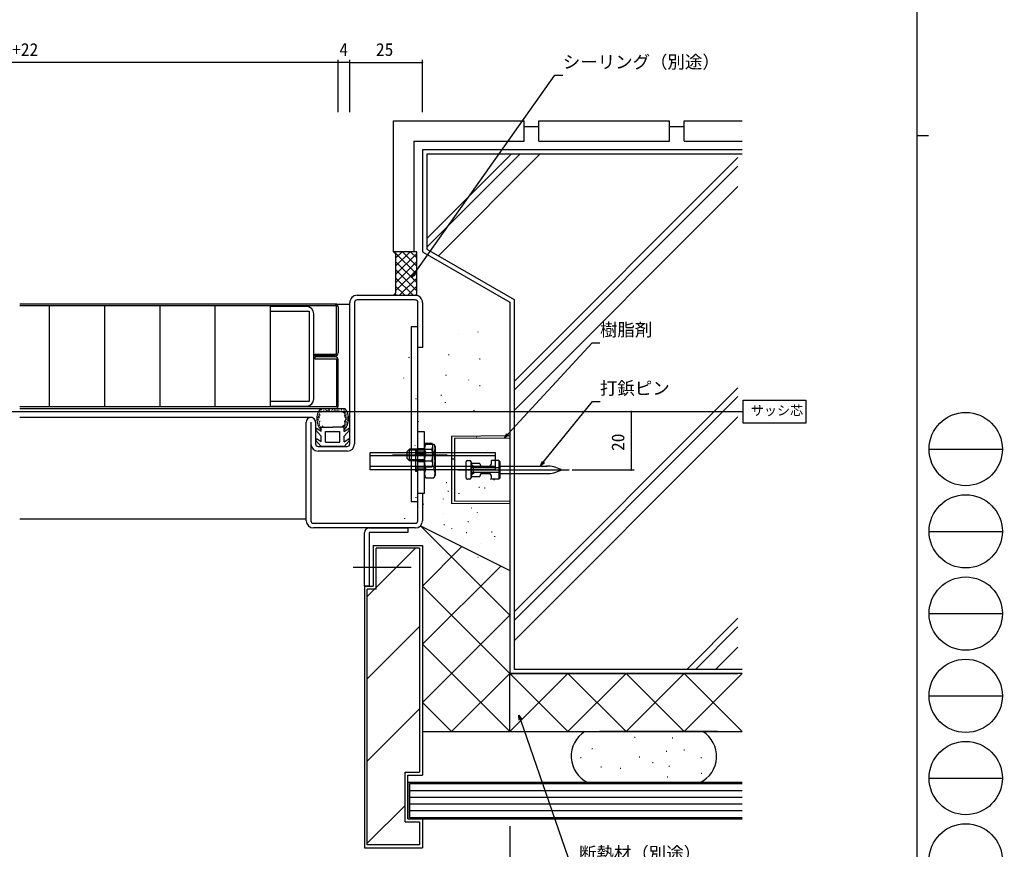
# Model space of a CAD drawing. Units: millimetres, scale not verified. Extents: x -1466 to 567, y -403 to 403.
# Drawn here: x 228.7 to 566.8, y -221.5 to 63.8 of the extents above; entities that cross this region are included whole.
import ezdxf
from ezdxf.enums import TextEntityAlignment as Align

# ---------------------------------------------------------------- set-up
doc = ezdxf.new("R2010")
doc.units = ezdxf.units.MM
doc.header["$LTSCALE"] = 2
for name, color, linetype in [('0-2_YKK_11', 7, 'Continuous'), ('0-3_YKK_12', 2, 'Continuous'), ('0-4_YKK_13', 4, 'Continuous'), ('0-5_YKK_D', 6, 'Continuous'), ('0-6_YKK_ZWAK', 7, 'Continuous'), ('0-7_YSS_K', 3, 'Continuous')]:
    doc.layers.add(name, color=color, linetype=linetype)
doc.styles.add('ＭＳ ゴシック', font='')
doc.styles.get('ＭＳ ゴシック').set_extended_font_data('MS Gothic')

msp = doc.modelspace()

# ---------------------------------------------------------------- linework, layer by layer
at = {"layer": '0-2_YKK_11'}
for p, q in [((342.3, -82.1), (342.3, -33.5)), ((343.9, -33.5), (343.9, -82.1)), ((344.8, -31), (364.8, -31)), ((364.8, -32.6), (344.8, -32.6)), ((329.9, -66.6), (329.9, -37.4)), ((327.3, -108.5), (327.3, -74.6)), ((328.9, -74.6), (328.9, -108.5)), ((330.5, -74.6), (330.5, -82.1)), ((331.4, -83), (341.4, -83)), ((341.4, -84.6), (331.4, -84.6)), ((329.8, -109.4), (364.8, -109.4)), ((364.8, -111), (329.8, -111))]:
    msp.add_line(p, q, dxfattribs=at)
for points in [[(367.3, -33.5), (367.3, -49), (365.7, -49), (365.7, -33.5)], [(327.4, -34.9), (314.9, -34.9), (314.9, -36.5), (328.3, -36.5)], [(328.3, -36.5), (328.3, -67.5), (314.9, -67.5), (314.9, -69.1), (327.4, -69.1)], [(365.7, -108.5), (365.7, -99), (367.3, -99), (367.3, -108.5)], [(348.9, -111), (362.3, -111), (362.3, -112.6), (348.9, -112.6)], [(348.9, -112.6), (348.9, -131), (347.3, -131), (347.3, -112.6)]]:
    msp.add_lwpolyline(points, dxfattribs=at)
for centre, radius, start, end in [((344.8, -33.5), 2.5, 89.99967, 180), ((344.8, -33.5), 0.9, 90.00002, 180), ((364.8, -33.5), 2.5, 359.99998, 90.00002), ((364.8, -33.5), 0.9, 359.99998, 90.00002), ((327.4, -37.4), 2.5, 0.00001, 89.99999), ((327.4, -66.6), 2.5, 270.00001, 359.99999), ((328.9, -74.6), 1.6, 359.99946, 180), ((331.4, -82.1), 2.5, 180, 270), ((331.4, -82.1), 0.9, 180.00099, 270), ((341.4, -82.1), 0.9, 270, 359.99998), ((341.4, -82.1), 2.5, 270, 359.99998), ((329.8, -108.5), 2.5, 180, 270), ((329.8, -108.5), 0.9, 180, 270), ((348.9, -112.6), 1.6, 90, 180), ((364.8, -108.5), 0.9, 270, 359.99998), ((364.8, -108.5), 2.5, 270, 359.99998)]:
    msp.add_arc(centre, radius, start, end, dxfattribs=at)
at = {"layer": '0-3_YKK_12'}
for p, q in [((337.3, -34), (342.3, -34)), ((-22.7, -71), (477.3, -71)), ((328.9, -73), (228.8, -73)), ((327.3, -108), (228.8, -108))]:
    msp.add_line(p, q, dxfattribs=at)
msp.add_lwpolyline([(477.579, -75), (477.579, -67), (499.199, -67), (499.199, -75)], close=True, dxfattribs=at)
at = {"layer": '0-4_YKK_13'}
for p, q in [((337.3, -34), (228.8, -34)), ((337.7, -34.6), (228.8, -34.6)), ((238.9, -34.6), (238.9, -69.4)), ((257.9, -34.6), (257.9, -69.4)), ((276.9, -34.6), (276.9, -69.4)), ((295.9, -34.6), (295.9, -69.4)), ((314.9, -34.6), (314.9, -69.4)), ((338.3, -35), (338.3, -50.8)), ((338.3, -69), (338.3, -53.2)), ((337.7, -69.4), (228.8, -69.4)), ((337.3, -70), (228.8, -70)), ((340.643, -70), (332.157, -70)), ((332.167, -70.785), (332.367, -70.785)), ((332.418, -70.153), (332.618, -70.153)), ((332.513, -70.702), (332.713, -70.702)), ((333.193, -70.498), (333.393, -70.498)), ((333.479, -70.784), (333.679, -70.784)), ((333.926, -70.301), (334.126, -70.301)), ((334.194, -70.569), (334.394, -70.569)), ((334.641, -70.587), (334.841, -70.587)), ((334.998, -70.355), (335.198, -70.355)), ((335.267, -70.498), (335.467, -70.498)), ((335.928, -70.73), (336.128, -70.73)), ((336.267, -70.319), (336.467, -70.319)), ((336.714, -70.73), (336.914, -70.73)), ((337, -70.391), (337.2, -70.391)), ((337.393, -70.677), (337.593, -70.677)), ((337.822, -70.534), (338.022, -70.534)), ((338.412, -70.48), (338.612, -70.48)), ((338.484, -70.873), (338.684, -70.873)), ((339.324, -70.409), (339.524, -70.409)), ((340.004, -70.034), (340.204, -70.034)), ((340.128, -70.694), (340.328, -70.694)), ((340.315, -70.797), (340.515, -70.797)), ((340.434, -70.296), (340.634, -70.296)), ((340.732, -70.905), (340.932, -70.905)), ((331.308, -73.756), (331.508, -73.756)), ((331.32, -72.992), (331.52, -72.992)), ((331.452, -72.598), (331.652, -72.598)), ((331.487, -73.779), (331.687, -73.779)), ((331.523, -73.183), (331.723, -73.183)), ((331.619, -72.002), (331.819, -72.002)), ((331.726, -72.73), (331.926, -72.73)), ((331.833, -71.525), (332.033, -71.525)), ((331.857, -72.229), (332.057, -72.229)), ((331.881, -74.304), (332.081, -74.304)), ((331.893, -71.99), (332.093, -71.99)), ((332.358, -71.084), (332.558, -71.084)), ((332.881, -71), (339.919, -71)), ((340.195, -71.143), (340.395, -71.143)), ((340.601, -71.382), (340.801, -71.382)), ((340.792, -72.3), (340.992, -72.3)), ((341.006, -71.919), (341.206, -71.919)), ((341.209, -72.634), (341.409, -72.634)), ((341.233, -73.052), (341.433, -73.052)), ((341.364, -73.875), (341.564, -73.875)), ((341.531, -73.195), (341.731, -73.195)), ((341.567, -73.732), (341.767, -73.732)), ((332.4, -79.4), (330.656, -77.321)), ((332.4, -77.781), (331.052, -76.879)), ((331.118, -74.388), (331.318, -74.388)), ((331.649, -74.803), (331.849, -74.803)), ((331.654, -74.471), (331.854, -74.471)), ((331.696, -75.225), (331.896, -75.225)), ((331.755, -75.613), (331.955, -75.613)), ((332.083, -76.234), (332.283, -76.234)), ((332.4, -76.3), (336.4, -76.3)), ((332.4, -77.781), (332.4, -76.3)), ((340.4, -76.3), (336.4, -76.3)), ((340.329, -75.964), (340.529, -75.964)), ((340.4, -77.781), (340.4, -76.3)), ((340.4, -77.781), (341.748, -76.879)), ((340.4, -79.4), (342.144, -77.321)), ((340.622, -75.636), (340.822, -75.636)), ((340.681, -76.34), (340.881, -76.34)), ((340.959, -74.376), (341.159, -74.376)), ((341.103, -75.46), (341.303, -75.46)), ((341.162, -74.897), (341.362, -74.897)), ((341.519, -74.483), (341.719, -74.483)), ((332.4, -83), (330.656, -80.921)), ((332.4, -81.381), (331.052, -80.479)), ((332.4, -81.381), (332.4, -79.4)), ((333.9, -77.8), (338.9, -77.8)), ((333.9, -81.5), (333.9, -77.8)), ((340.4, -81.381), (340.4, -79.4)), ((340.4, -81.381), (341.748, -80.479)), ((340.4, -83), (342.144, -80.921)), ((365.7, -99), (365.7, -78)), ((368, -78), (365.7, -78)), ((377.3, -79.386), (397.3, -79.211)), ((377.3, -79.386), (377.3, -102.571)), ((378.3, -80.177), (397.3, -80.011)), ((378.3, -80.177), (378.3, -101.78)), ((397.3, -79.211), (397.3, -102.746)), ((340.4, -83), (332.4, -83)), ((368, -84.304), (362.42, -84.304)), ((362.8, -87.924), (362.8, -83.924)), ((368, -83.75), (365.7, -83.75)), ((368, -81.882), (370.487, -81.882)), ((368.447, -82.206), (368, -82.98)), ((368, -82.98), (368, -92.98)), ((368, -83.903), (370.487, -83.903)), ((370.8, -82.424), (370.487, -81.882)), ((370.8, -89.424), (370.8, -82.424)), ((349.3, -86.086), (392.3, -86.086)), ((375.8, -85.924), (357, -85.924)), ((368, -87.544), (362.42, -87.544)), ((368, -84.964), (364.994, -84.964)), ((367.994, -85.464), (364.994, -85.464)), ((368.447, -85.093), (371.153, -85.093)), ((378.297, -87.311), (377.3, -87.311)), ((382.804, -87.761), (383.504, -87.761)), ((393.504, -87.811), (391.004, -87.811)), ((391.004, -88.811), (391.004, -87.811)), ((393.504, -87.811), (393.504, -94.211)), ((393.504, -87.811), (394.004, -88.311)), ((392.3, -89.914), (349.3, -89.914)), ((367.994, -90.464), (364.994, -90.464)), ((364.994, -90.964), (367.994, -90.964)), ((368, -88.25), (365.7, -88.25)), ((368, -87.944), (370.487, -87.944)), ((368.447, -90.867), (371.153, -90.867)), ((370.8, -89.424), (370.487, -89.965)), ((379.51, -91.011), (417.798, -91.011)), ((382.304, -93.761), (382.304, -88.261)), ((384.004, -88.261), (384.004, -93.761)), ((384.004, -93.261), (384.004, -88.761)), ((384.004, -88.761), (387.004, -88.761)), ((385.004, -89.711), (384.004, -89.711)), ((384.004, -90.261), (393.504, -90.261)), ((384.754, -90.261), (384.754, -91.761)), ((387.568, -89.711), (390.44, -89.711)), ((388.004, -89.811), (390.004, -89.811)), ((394.004, -93.711), (394.004, -88.311)), ((394.004, -89.711), (410.136, -89.711)), ((365.694, -91.564), (364.994, -91.564)), ((368.447, -93.753), (368, -92.98)), ((383.504, -94.261), (382.804, -94.261)), ((384.004, -91.761), (393.504, -91.761)), ((385.004, -92.311), (384.004, -92.311)), ((384.004, -93.261), (387.004, -93.261)), ((387.004, -93.211), (387.004, -93.261)), ((387.568, -92.311), (390.44, -92.311)), ((388.004, -92.211), (390.004, -92.211)), ((393.504, -94.211), (394.004, -93.711)), ((394.004, -92.311), (410.136, -92.311)), ((397.3, -102.746), (377.3, -102.571)), ((397.3, -101.946), (378.3, -101.78)), ((343.391, -124.5), (363.425, -124.5))]:
    msp.add_line(p, q, dxfattribs=at)
for points in [[(337.3, -51.8), (330.3, -51.8), (330.3, -51.2), (337.7, -51.2), (337.7, -34.6)], [(337.3, -52.2), (330.3, -52.2), (330.3, -52.8), (337.7, -52.8), (337.7, -69.4)], [(339.975, -75.889), (340.369, -75.698), (340.66, -75.47), (340.747, -75.172), (340.661, -74.806), (340.605, -74.421), (340.755, -74.068), (341.002, -73.75), (341.094, -73.45), (340.676, -72.821), (340.618, -72.446), (340.723, -72.052), (340.748, -71.716), (340.512, -71.488), (340.158, -71.287), (339.919, -71)], [(333.9, -81.5), (338.9, -81.5), (338.9, -77.8)], [(365.7, -99), (368, -99), (368, -78)], [(368, -83.924), (362.8, -83.924), (362, -84.724)], [(364.994, -91.564), (364.994, -84.364), (365.694, -84.364)], [(368, -81.882), (368, -89.965), (370.487, -89.965)], [(368.447, -82.206), (371.153, -82.206), (371.6, -82.98), (371.6, -92.98)], [(368, -87.924), (362.8, -87.924), (362, -87.124), (362, -84.724)], [(368.447, -93.753), (371.153, -93.753), (371.6, -92.98)], [(393.504, -94.211), (391.004, -94.211), (391.004, -93.211)]]:
    msp.add_lwpolyline(points, dxfattribs=at)
for points in [[(363.4, -41.866), (363.4, -101.866), (365.7, -101.866), (365.7, -41.866)], [(349.3, -85), (392.3, -85), (392.3, -91), (349.3, -91)]]:
    msp.add_lwpolyline(points, close=True, dxfattribs=at)
for centre, radius, start, end in [((337.3, -35), 1, 0, 90), ((337.3, -50.8), 1, 270, 0), ((337.3, -53.2), 1, 0, 90), ((336.4, -73.5), 5.5, 140.48036, 223.34175), ((337.3, -69), 1, 270, 0), ((336.4, -73.5), 5.5, 316.65824, 39.51963), ((330.886, -77.129), 0.3, 56.21114, 220.00244), ((336.4, -73.5), 4.3, 213.7499, 220.62928), ((336.4, -73.5), 4.3, 319.37051, 326.2499), ((341.914, -77.129), 0.3, 319.99756, 123.78886), ((330.886, -80.729), 0.3, 56.21114, 220.00244), ((341.914, -80.729), 0.3, 319.99756, 123.78886), ((370.556, -83.65), 2.556, 145.61575, 214.38425), ((369.011, -82.893), 1.789, 325.61575, 34.38425), ((364.113, -85.924), 6.687, 342.41205, 17.58795), ((369.044, -83.65), 2.556, 325.61575, 34.38425), ((377.553, -87.98), 9.553, 162.41205, 197.58795), ((362.047, -87.98), 9.553, 342.41205, 17.58795), ((382.804, -88.261), 0.5, 89.99998, 179.99998), ((383.504, -88.261), 0.5, 359.99998, 89.99998), ((370.556, -92.31), 2.556, 145.61575, 214.38425), ((369.011, -88.955), 1.789, 325.61575, 34.38425), ((369.044, -92.31), 2.556, 325.61575, 34.38425), ((385.004, -88.711), 1, 179.99998, 269.99998), ((388.004, -88.811), 1, 179.99998, 269.99998), ((390.004, -88.811), 1, 269.99998, 359.99998), ((410.025, -100.317), 10.607, 62.34159, 90.59954), ((410.025, -81.705), 10.607, 269.40041, 297.65836), ((414.902, -91.011), 0.1, 297.65836, 62.34159), ((382.804, -93.761), 0.5, 179.99998, 269.99998), ((383.504, -93.761), 0.5, 269.99998, 359.99998), ((385.004, -93.311), 1, 89.99998, 179.99998), ((388.004, -93.211), 1, 89.99998, 179.99998), ((390.004, -93.211), 1, 359.99998, 89.99998)]:
    msp.add_arc(centre, radius, start, end, dxfattribs=at)
at = {"layer": '0-5_YKK_D'}
for p, q in [((338.3, 48.998), (116.3, 48.998)), ((338.3, 46.998), (338.3, 49.998)), ((338.3, 31.998), (338.3, 49.998)), ((342.3, 48.998), (338.3, 48.998)), ((342.3, 31.998), (342.3, 49.998)), ((342.3, 31.998), (342.3, 49.998)), ((342.3, 48.998), (367.3, 48.998)), ((367.3, 31.998), (367.3, 49.998)), ((417.186, -71), (440.046, -71)), ((439.046, -71), (439.046, -91.011)), ((418.798, -91.011), (440.046, -91.011)), ((397.3, -213.5), (397.3, -282))]:
    msp.add_line(p, q, dxfattribs=at)
for points in [[(363.529, -24.915), (364.512, -23.528), (412.867, 44.717), (415.567, 44.717)], [(364.884, -23.792), (363.529, -24.915), (364.14, -23.265)], [(395.522, -80.052), (396.674, -78.801), (425.65, -47.361), (428.35, -47.361)], [(407.89, -89.625), (408.956, -88.301), (425.731, -67.474), (428.431, -67.474)], [(397.009, -79.11), (395.522, -80.052), (396.339, -78.493)], [(409.311, -88.587), (407.89, -89.625), (408.601, -88.016)], [(400.565, -177.115), (400.44, -175.36), (401.426, -176.818)], [(400.44, -175.36), (400.996, -176.966), (418.435, -227.386), (421.135, -227.386)]]:
    msp.add_lwpolyline(points, dxfattribs=at)
for centre, start, end in [((338.3, 48.998), 0, 180), ((338.3, 48.998), 0, 180), ((338.3, 48.998), 180, 0), ((338.3, 48.998), 180, 0), ((342.3, 48.998), 0, 180), ((342.3, 48.998), 0, 180), ((342.3, 48.998), 180, 0), ((342.3, 48.998), 180, 0), ((367.3, 48.998), 0, 180), ((367.3, 48.998), 180, 0), ((439.046, -71), 90, 270), ((439.046, -71), 270, 90), ((439.046, -91.011), 90, 270), ((439.046, -91.011), 270, 90)]:
    msp.add_arc(centre, 0.106, start, end, dxfattribs=at)
at = {"layer": '0-6_YKK_ZWAK'}
for p, q in [((537.3, 399), (537.3, -351)), ((537.3, 24), (541.3, 24)), ((541.552, -83.88), (566.752, -83.88)), ((541.552, -112.16), (566.752, -112.16)), ((541.552, -140.44), (566.752, -140.44)), ((541.552, -168.72), (566.752, -168.72)), ((541.552, -197), (566.752, -197))]:
    msp.add_line(p, q, dxfattribs=at)
for centre in [(554.152, -83.88), (554.152, -112.16), (554.152, -140.44), (554.152, -168.72), (554.152, -197), (554.152, -225.28)]:
    msp.add_circle(centre, 12.6, dxfattribs=at)
at = {"layer": '0-7_YSS_K'}
for p, q in [((357.3, 28.998), (402.3, 28.998)), ((357.3, -16.002), (357.3, 28.998)), ((402.3, 21.998), (402.3, 28.998)), ((407.3, 28.998), (452.3, 28.998)), ((407.3, 21.998), (407.3, 28.998)), ((452.3, 21.998), (452.3, 28.998)), ((457.3, 28.998), (477.3, 28.998)), ((457.3, 21.998), (457.3, 28.998)), ((402.3, 26.998), (407.3, 26.998)), ((452.3, 26.998), (457.3, 26.998)), ((364.3, 21.998), (364.3, -16.002)), ((364.3, 21.998), (402.3, 21.998)), ((407.3, 21.998), (452.3, 21.998)), ((457.3, 21.998), (477.3, 21.998)), ((368.8, -11.463), (397.763, 17.5)), ((368.8, -14.433), (400.733, 17.5)), ((372.749, -17.414), (407.663, 17.5)), ((398.8, -60.659), (475.8, 16.341)), ((398.8, -63.629), (475.8, 13.371)), ((398.8, -70.559), (475.8, 6.441)), ((364.3, -16.002), (357.3, -16.002)), ((357.415, -16), (357.357, -16.057)), ((365.3, -23.769), (357.531, -16)), ((363.072, -16), (358.05, -21.022)), ((360.243, -16), (358.05, -18.193)), ((365.3, -16.6), (358.05, -23.85)), ((365.3, -20.941), (360.359, -16)), ((365.3, -18.112), (363.188, -16)), ((365.3, -26.598), (358.05, -19.348)), ((365.3, -19.428), (358.05, -26.678)), ((365.3, -29.426), (358.05, -22.176)), ((365.3, -22.257), (358.05, -29.507)), ((364.046, -31), (358.05, -25.004)), ((365.3, -25.085), (359.385, -31)), ((361.217, -31), (358.05, -27.833)), ((365.3, -27.914), (362.214, -31)), ((358.389, -31), (357.844, -30.456)), ((365.3, -30.742), (365.042, -31)), ((386.305, -43.543), (386.405, -43.543)), ((379.515, -44.366), (379.615, -44.366)), ((362.561, -52.311), (362.561, -52.511)), ((376.278, -51.359), (376.278, -51.559)), ((386.876, -52.896), (387.076, -52.896)), ((360.786, -59.321), (360.786, -59.521)), ((375.343, -58.377), (375.343, -58.577)), ((383.062, -60.014), (383.062, -60.214)), ((386.876, -61.985), (387.076, -61.985)), ((398.8, -139.855), (475.8, -62.855)), ((365.045, -66.508), (365.045, -66.708)), ((373.638, -65.344), (373.838, -65.344)), ((398.8, -142.825), (475.8, -65.825)), ((375.109, -67.734), (375.109, -67.934)), ((384.934, -70.541), (384.934, -70.741)), ((365.755, -74.227), (365.755, -74.427)), ((398.8, -149.755), (475.8, -72.755)), ((385.893, -79.732), (385.993, -79.732)), ((364.69, -82.479), (364.69, -82.679)), ((389.597, -84.256), (389.697, -84.256)), ((365.045, -91.175), (365.045, -91.375)), ((390.63, -94.191), (390.83, -94.191)), ((391.805, -94.402), (391.805, -94.602)), ((375.417, -95.377), (375.617, -95.377)), ((386.679, -96.957), (386.879, -96.957)), ((388.655, -97.155), (388.855, -97.155)), ((365.045, -100.403), (365.045, -100.603)), ((374.407, -100.952), (374.407, -101.152)), ((376.009, -98.34), (376.209, -98.34)), ((379.787, -99.08), (379.787, -99.28)), ((367.472, -102.729), (367.472, -102.929)), ((384.11, -104.07), (384.31, -104.07)), ((361.052, -107.679), (361.052, -107.879)), ((374.576, -106.114), (374.676, -106.114)), ((386.103, -105.63), (386.103, -105.83)), ((366.568, -110.268), (397.3, -125.573)), ((366.571, -110.269), (397.3, -140.999)), ((374.626, -109.8), (374.826, -109.8)), ((377.214, -111.011), (377.214, -111.211)), ((382.925, -108.812), (383.125, -108.812)), ((382.332, -112.566), (382.532, -112.566)), ((391.026, -112.369), (391.226, -112.369)), ((392.039, -113.818), (392.039, -114.018)), ((364.878, -118), (348.3, -134.579)), ((350.3, -117), (350.3, -131)), ((350.3, -117), (367.3, -117)), ((351.3, -132), (351.3, -118)), ((366.3, -118), (351.3, -118)), ((366.3, -118), (366.3, -195)), ((367.3, -117), (367.3, -196)), ((367.3, -131), (380.761, -117.539)), ((387.539, -116.332), (387.639, -116.332)), ((387.539, -116.332), (387.639, -116.332)), ((386.284, -121.062), (386.484, -121.062)), ((367.3, -151), (394.222, -124.078)), ((347.3, -131), (347.3, -221)), ((347.3, -131), (350.3, -131)), ((367.3, -130.999), (397.3, -161)), ((348.3, -220), (348.3, -132)), ((351.3, -132), (348.3, -132)), ((367.3, -171), (397.3, -141)), ((366.3, -144.863), (348.3, -162.863)), ((458.351, -159.5), (475.8, -142.051)), ((461.321, -159.5), (475.8, -145.021)), ((367.3, -150.999), (397.3, -181)), ((468.251, -159.5), (475.8, -151.951)), ((377.3, -180.999), (397.3, -161)), ((397.3, -181), (417.3, -161)), ((397.3, -161), (417.3, -181)), ((397.3, -181), (397.3, -161)), ((477.3, -161), (397.3, -161)), ((417.3, -161), (437.3, -181)), ((417.3, -181), (437.3, -161)), ((437.3, -161), (457.3, -181)), ((437.3, -181), (457.3, -161)), ((457.3, -161), (477.3, -181)), ((457.3, -181), (477.3, -161)), ((367.3, -170.999), (377.3, -181)), ((366.3, -173.147), (348.3, -191.147)), ((367.3, -181), (397.3, -181)), ((397.3, -181), (477.3, -181)), ((468.714, -181), (428.179, -181)), ((440.261, -182.91), (440.461, -182.91)), ((453.171, -183.154), (453.371, -183.154)), ((425.519, -186.807), (425.719, -186.807)), ((451.094, -187.781), (451.294, -187.781)), ((457.183, -187.294), (457.383, -187.294)), ((421.621, -189.974), (421.821, -189.974)), ((441.838, -189.73), (442.038, -189.73)), ((446.466, -191.678), (446.666, -191.678)), ((463.029, -189.974), (463.229, -189.974)), ((361.3, -195), (366.3, -195)), ((361.3, -212), (361.3, -195)), ((362.3, -196), (367.3, -196)), ((362.3, -211), (362.3, -196)), ((428.685, -193.14), (428.885, -193.14)), ((435.261, -193.627), (435.461, -193.627)), ((452.068, -192.896), (452.268, -192.896)), ((463.157, -195.332), (463.357, -195.332)), ((466.569, -199), (430.324, -199)), ((451.466, -196.55), (451.666, -196.55)), ((362.8, -201.3), (477.3, -201.3)), ((362.8, -203.6), (477.3, -203.6)), ((362.8, -205.9), (477.3, -205.9)), ((361.3, -206.432), (348.3, -219.432)), ((362.8, -208.2), (477.3, -208.2)), ((361.3, -212), (366.3, -212)), ((362.3, -211), (367.3, -211)), ((366.3, -212), (366.3, -220)), ((367.3, -211), (367.3, -221)), ((347.3, -221), (367.3, -221)), ((366.3, -220), (348.3, -220))]:
    msp.add_line(p, q, dxfattribs=at)
for points in [[(477.3, 19), (367.3, 19), (367.3, -16), (397.3, -33.321), (397.3, -161), (475.8, -161)], [(477.3, 17.5), (368.8, 17.5), (368.8, -15.134), (398.8, -32.455), (398.8, -159.5), (477.3, -159.5)], [(357.3, -16), (358.05, -16.75), (358.05, -30.25), (357.3, -31)], [(477.3, -198.5), (362.3, -198.5), (362.3, -211), (477.3, -211)], [(477.3, -199), (362.8, -199), (362.8, -210.5), (477.3, -210.5)]]:
    msp.add_lwpolyline(points, dxfattribs=at)
msp.add_lwpolyline([(357.3, -16), (358.05, -16.75), (358.05, -30.25), (357.3, -31), (365.3, -31), (365.3, -16)], close=True, dxfattribs=at)
for centre, start, end in [((428.446, -189.5), 121.78833, 244.16015), ((458.446, -189.5), 295.83985, 58.21167)]:
    msp.add_arc(centre, 10, start, end, dxfattribs=at)

# ---------------------------------------------------------------- texts
at = {"layer": '0-3_YKK_12', "style": 'ＭＳ ゴシック'}
msp.add_text('サッシ芯', height=3.299, dxfattribs=at).set_placement((480.229, -73.25), align=Align.BOTTOM_LEFT)
at = {"layer": '0-5_YKK_D', "style": 'ＭＳ ゴシック'}
for s, p in [('DW=W+22', (214.18, 49.998)), ('4', (338.7, 49.998)), ('25', (351.28, 49.998)), ('シーリング（別途）', (415.567, 45.717)), ('樹脂剤', (428.35, -46.361)), ('打鋲ピン', (428.317, -66.474)), ('断熱材（別途）', (421.135, -226.386))]:
    msp.add_text(s, height=4.399, dxfattribs=at).set_placement(p, align=Align.BOTTOM_LEFT)
msp.add_text('20', height=4.399, rotation=90, dxfattribs=at).set_placement((438.046, -84.526), align=Align.BOTTOM_LEFT)

doc.saveas('drawing.dxf')
